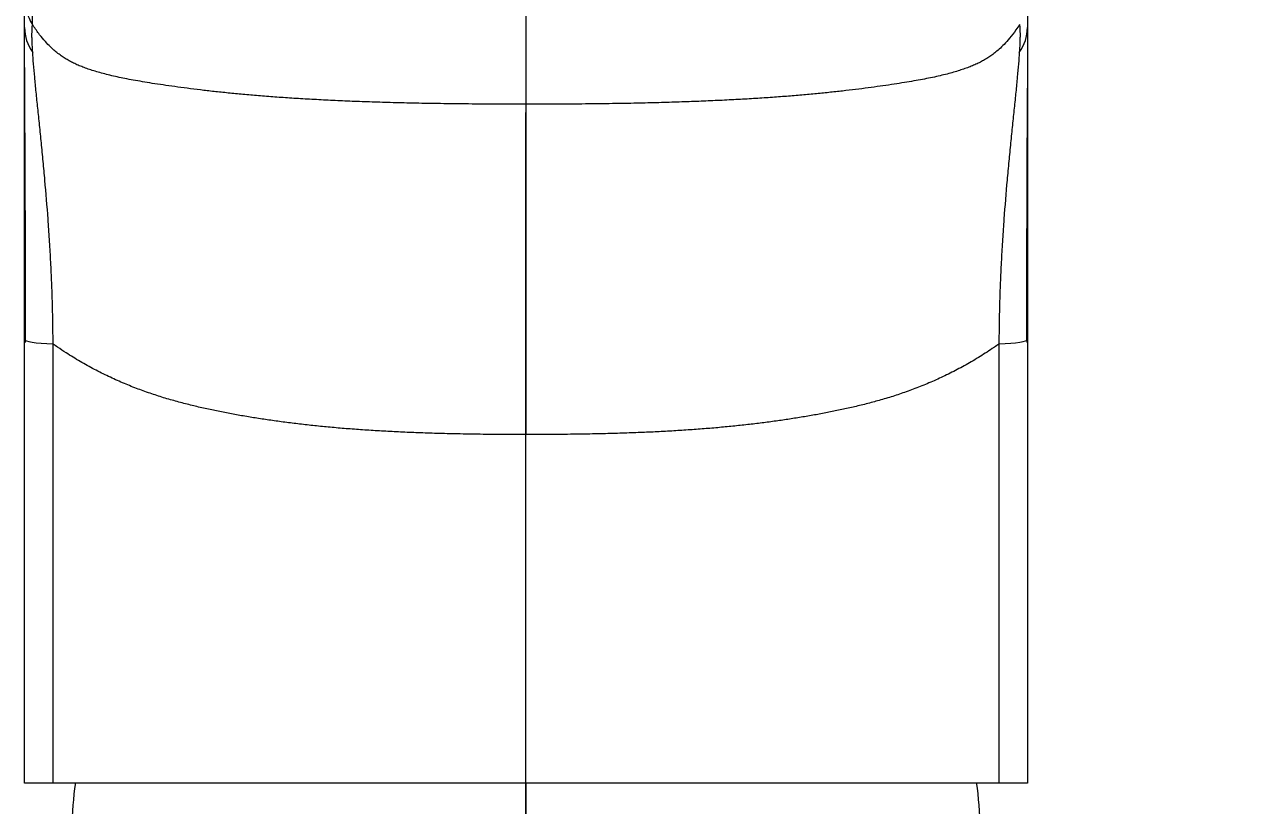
# Model space of a CAD drawing. Header units: millimetres. Extents: x 12315 to 13156, y -3112 to -2518.
# Drawn here: x 12602.3 to 12648.83, y -2771.18 to -2741.6 of the extents above; entities that cross this region are included whole.
import ezdxf

# ---------------------------------------------------------------- set-up
doc = ezdxf.new("R2010")
doc.units = ezdxf.units.MM
doc.linetypes.add('CENTERX2', pattern=[101.6, 63.5, -12.7, 12.7, -12.7])
doc.layers.add('CENTER', color=1, linetype='CENTERX2', lineweight=15)
doc.layers.add('DIM_', color=5, linetype='Continuous', lineweight=9)
doc.styles.get("Standard").update_dxf_attribs({"font": 'arial.ttf'})
doc.dimstyles.new('사본(2) STANDARD', dxfattribs={"dimscale": 0, "dimtxt": 4, "dimasz": 4, "dimexe": 1.25, "dimexo": 0.625, "dimgap": 1.5, "dimtad": 3, "dimtih": 1, "dimtoh": 1, "dimdec": 1, "dimzin": 9, "dimdsep": 46, "dimtxsty": 'Standard', "dimcen": 2.5, "dimclrd": 5, "dimclre": 5, "dimclrt": 5, "dimadec": 0, "dimazin": 0, "dimtfac": 1, "dimtdec": 1, "dimtmove": 0, "dimatfit": 3, "dimfxl": 1.25, "dimtfill": 1, "dimtolj": 1, "dimtzin": 0, "dimarcsym": 0})

# ---------------------------------------------------------------- blocks, each defined once
blk = doc.blocks.new('*D4')
at = {"layer": 'Defpoints', "color": 0, "transparency": 16777216}
for p in [(12621.302, -2727.35), (12687.963, -2727.35), (12642.552, -2897.735)]:
    blk.add_point(p, dxfattribs=at)
at = {"layer": 'DIM_', "color": 5, "lineweight": -2, "transparency": 16777216}
for p, q in [((12621.927, -2727.35), (12689.213, -2727.35)), ((12687.963, -2731.35), (12687.963, -2809)), ((12687.963, -2893.735), (12687.963, -2816.085)), ((12643.177, -2897.735), (12689.213, -2897.735))]:
    blk.add_line(p, q, dxfattribs=at)
at = {"layer": 'DIM_', "color": 5, "transparency": 16777216}
for points in [[(12687.296, -2731.35), (12688.63, -2731.35), (12687.963, -2727.35)], [(12687.296, -2893.735), (12688.63, -2893.735), (12687.963, -2897.735)]]:
    blk.add_solid(points, dxfattribs=at)
at = {"layer": 'DIM_', "color": 5, "transparency": 16777216, "insert": (12687.963, -2812.542), "char_height": 4, "attachment_point": 5, "bg_fill": 3, "box_fill_scale": 1.1, "bg_fill_color": 256, "bg_fill_true_color": 13158600, "bg_fill_transparency": 0}
blk.add_mtext('\\A1;170.4', dxfattribs=at)

msp = doc.modelspace()

# ---------------------------------------------------------------- linework, layer by layer
at = {"linetype": 'Continuous', "lineweight": 13}
for p, q in [((12621.302, -2738.194), (12621.302, -2744.617)), ((12639.224, -2753.699), (12639.224, -2770.335)), ((12621.302, -2770.329), (12621.302, -2772.035))]:
    msp.add_line(p, q, dxfattribs=at)
at = {"linetype": 'Continuous', "lineweight": 18}
for p, q in [((12602.302, -2770.335), (12602.302, -2753.537)), ((12640.302, -2753.537), (12640.302, -2770.335))]:
    msp.add_line(p, q, dxfattribs=at)
for centre, start, end in [((12615.702, -2772.035), 171.5506, 180), ((12626.902, -2772.035), 0, 8.4991)]:
    msp.add_arc(centre, 11.6, start, end, dxfattribs=at)
for centre, major_axis, ratio, start_param, end_param in [((12604.302, -2740.562), (-2, 0), 0.987287, 0, 0.551875), ((12604.302, -2741.714), (-2, 0), 0.879992, 0, 0.562489), ((12638.302, -2741.714), (2, 0), 0.879992, 5.720701, 6.283185), ((12604.302, -2753.537), (-2, 0), 0.091336, 0, 1.092011), ((12638.302, -2753.537), (2, 0), 0.091328, 5.191175, 6.283185)]:
    msp.add_ellipse(centre, major_axis=major_axis, ratio=ratio, start_param=start_param, end_param=end_param, dxfattribs=at)
at = {"linetype": 'Continuous', "lineweight": 13}
for points, knots in [([(12602.599, -2741.598), (12602.643, -2740.463), (12602.687, -2739.323), (12602.751, -2737.608), (12602.772, -2737.035), (12602.803, -2736.174), (12602.814, -2735.887), (12602.829, -2735.456), (12602.834, -2735.312), (12602.84, -2735.133), (12602.842, -2735.097), (12602.844, -2735.025), (12602.845, -2734.989), (12602.848, -2734.917), (12602.849, -2734.881), (12602.852, -2734.809), (12602.853, -2734.773), (12602.854, -2734.737)], [0, 0, 0, 0, 0.5, 0.5, 0.75, 0.75, 0.875, 0.875, 0.9375, 0.9375, 0.953125, 0.953125, 0.96875, 0.96875, 0.984375, 0.984375, 1, 1, 1, 1]), ([(12602.61, -2742.653), (12602.605, -2742.574), (12602.601, -2742.499), (12602.593, -2742.361), (12602.59, -2742.297), (12602.586, -2742.18), (12602.585, -2742.126), (12602.583, -2742.029), (12602.583, -2741.985), (12602.584, -2741.906), (12602.585, -2741.87), (12602.587, -2741.805), (12602.589, -2741.776), (12602.592, -2741.722), (12602.594, -2741.696), (12602.597, -2741.647), (12602.598, -2741.623), (12602.599, -2741.598)], [0, 0, 0, 0, 0.125, 0.125, 0.25, 0.25, 0.375, 0.375, 0.5, 0.5, 0.625, 0.625, 0.75, 0.75, 0.875, 0.875, 1, 1, 1, 1]), ([(12640.005, -2741.598), (12640.006, -2741.621), (12640.009, -2741.665), (12640.014, -2741.737), (12640.019, -2741.823), (12640.022, -2741.94), (12640.021, -2742.102), (12640.014, -2742.332), (12640.002, -2742.535), (12639.994, -2742.653)], [0, 0, 0, 0, 0.114467, 0.230583, 0.356824, 0.49513, 0.647218, 0.814864, 1, 1, 1, 1]), ([(12603.381, -2753.699), (12603.381, -2753.424), (12603.379, -2753.151), (12603.37, -2752.61), (12603.364, -2752.342), (12603.349, -2751.809), (12603.339, -2751.545), (12603.317, -2751.021), (12603.305, -2750.76), (12603.277, -2750.243), (12603.262, -2749.987), (12603.23, -2749.477), (12603.212, -2749.224), (12603.157, -2748.472), (12603.116, -2747.979), (12603.052, -2747.255), (12603.03, -2747.016), (12602.985, -2746.546), (12602.962, -2746.313), (12602.916, -2745.857), (12602.894, -2745.632), (12602.848, -2745.192), (12602.826, -2744.977), (12602.783, -2744.557), (12602.762, -2744.354), (12602.723, -2743.961), (12602.705, -2743.772), (12602.671, -2743.414), (12602.656, -2743.245), (12602.63, -2742.93), (12602.619, -2742.784), (12602.61, -2742.653)], [0, 0, 0, 0, 0.0625, 0.0625, 0.125, 0.125, 0.1875, 0.1875, 0.25, 0.25, 0.3125, 0.3125, 0.375, 0.375, 0.5, 0.5, 0.5625, 0.5625, 0.625, 0.625, 0.6875, 0.6875, 0.75, 0.75, 0.8125, 0.8125, 0.875, 0.875, 0.9375, 0.9375, 1, 1, 1, 1]), ([(12639.994, -2742.653), (12639.985, -2742.784), (12639.974, -2742.93), (12639.948, -2743.244), (12639.933, -2743.413), (12639.9, -2743.771), (12639.882, -2743.96), (12639.842, -2744.352), (12639.822, -2744.556), (12639.779, -2744.975), (12639.756, -2745.19), (12639.711, -2745.63), (12639.688, -2745.855), (12639.643, -2746.312), (12639.62, -2746.544), (12639.575, -2747.015), (12639.553, -2747.253), (12639.488, -2747.977), (12639.448, -2748.471), (12639.392, -2749.223), (12639.375, -2749.476), (12639.343, -2749.986), (12639.327, -2750.242), (12639.3, -2750.76), (12639.287, -2751.02), (12639.266, -2751.545), (12639.256, -2751.809), (12639.241, -2752.341), (12639.234, -2752.61), (12639.226, -2753.151), (12639.224, -2753.424), (12639.224, -2753.699)], [0, 0, 0, 0, 0.0625, 0.0625, 0.125, 0.125, 0.1875, 0.1875, 0.25, 0.25, 0.3125, 0.3125, 0.375, 0.375, 0.4375, 0.4375, 0.5, 0.5, 0.625, 0.625, 0.6875, 0.6875, 0.75, 0.75, 0.8125, 0.8125, 0.875, 0.875, 0.9375, 0.9375, 1, 1, 1, 1])]:
    msp.add_open_spline(points, degree=3, knots=knots, dxfattribs=at)
at = {"linetype": 'Continuous', "lineweight": 18}
for points in [[(12602.302, -2741.715), (12602.302, -2741.629), (12602.302, -2741.46), (12602.302, -2741.221), (12602.302, -2741.012), (12602.302, -2740.841), (12602.302, -2740.696), (12602.302, -2740.608), (12602.302, -2740.562)], [(12640.302, -2740.562), (12640.302, -2740.587), (12640.302, -2740.636), (12640.302, -2740.715), (12640.302, -2740.815), (12640.302, -2740.945), (12640.302, -2741.121), (12640.302, -2741.364), (12640.302, -2741.585), (12640.302, -2741.714)], [(12640.302, -2741.714), (12640.302, -2741.828), (12640.302, -2742.073), (12640.302, -2742.476), (12640.302, -2742.943), (12640.302, -2743.471), (12640.302, -2744.033), (12640.302, -2744.642), (12640.302, -2745.334), (12640.302, -2746.054), (12640.302, -2746.772), (12640.302, -2747.5), (12640.302, -2748.262), (12640.302, -2749.1), (12640.302, -2750.048), (12640.302, -2751.101), (12640.302, -2752.256), (12640.302, -2753.098), (12640.302, -2753.537)], [(12603.552, -2753.819), (12603.495, -2753.78), (12603.438, -2753.74), (12603.381, -2753.699)], [(12639.224, -2753.699), (12639.167, -2753.74), (12639.11, -2753.78), (12639.052, -2753.819)], [(12639.224, -2770.335), (12627.276, -2770.335), (12615.329, -2770.335), (12603.381, -2770.335)]]:
    msp.add_open_spline(points, degree=3, dxfattribs=at)
for points, degree, knots in [([(12602.302, -2753.537), (12602.302, -2752.66), (12602.302, -2752.215), (12602.302, -2751.439), (12602.302, -2750.795), (12602.302, -2749.999), (12602.302, -2749.287), (12602.302, -2748.461), (12602.302, -2747.713), (12602.302, -2746.026), (12602.302, -2744.695), (12602.302, -2744.099), (12602.302, -2743.593), (12602.302, -2743.351), (12602.302, -2743.114), (12602.302, -2742.698), (12602.302, -2742.359), (12602.302, -2742), (12602.302, -2741.715)], 2, [0, 0, 0, 0.125, 0.125, 0.25, 0.25, 0.375, 0.375, 0.5, 0.5, 0.75, 0.75, 0.8125, 0.8125, 0.875, 0.875, 0.9375, 0.9375, 1, 1, 1]), ([(12621.302, -2744.617), (12620.864, -2744.617), (12620.038, -2744.615), (12618.874, -2744.606), (12617.842, -2744.592), (12616.916, -2744.575), (12616.072, -2744.553), (12615.286, -2744.529), (12614.535, -2744.5), (12613.808, -2744.467), (12613.106, -2744.43), (12612.432, -2744.389), (12611.789, -2744.345), (12611.172, -2744.297), (12610.584, -2744.246), (12610.023, -2744.193), (12609.486, -2744.136), (12608.967, -2744.077), (12608.469, -2744.015), (12607.995, -2743.951), (12607.551, -2743.888), (12607.139, -2743.825), (12606.762, -2743.763), (12606.419, -2743.704), (12606.104, -2743.644), (12605.81, -2743.583), (12605.535, -2743.519), (12605.276, -2743.453), (12605.035, -2743.386), (12604.813, -2743.317), (12604.609, -2743.247), (12604.42, -2743.175), (12604.244, -2743.099), (12604.077, -2743.018), (12603.916, -2742.929), (12603.76, -2742.832), (12603.606, -2742.723), (12603.448, -2742.597), (12603.277, -2742.441), (12603.084, -2742.24), (12602.864, -2741.977), (12602.699, -2741.748), (12602.608, -2741.61), (12602.599, -2741.598)], 3, [0, 0, 0, 0, 0.048373, 0.091227, 0.129478, 0.164032, 0.195791, 0.225651, 0.254504, 0.283044, 0.310992, 0.33791, 0.363956, 0.389345, 0.413906, 0.437502, 0.460461, 0.483096, 0.50529, 0.526888, 0.547953, 0.568581, 0.588876, 0.608918, 0.628684, 0.648309, 0.668066, 0.688061, 0.708244, 0.728476, 0.748566, 0.768464, 0.788216, 0.807942, 0.827773, 0.847544, 0.86715, 0.887471, 0.909727, 0.935096, 0.964045, 0.996754, 1, 1, 1, 1]), ([(12640.005, -2741.598), (12639.959, -2741.668), (12639.832, -2741.853), (12639.636, -2742.108), (12639.424, -2742.345), (12639.237, -2742.526), (12639.07, -2742.668), (12638.913, -2742.785), (12638.759, -2742.887), (12638.601, -2742.979), (12638.437, -2743.063), (12638.266, -2743.141), (12638.084, -2743.214), (12637.888, -2743.285), (12637.676, -2743.354), (12637.445, -2743.422), (12637.195, -2743.488), (12636.925, -2743.554), (12636.636, -2743.616), (12636.33, -2743.677), (12636.001, -2743.736), (12635.643, -2743.796), (12635.252, -2743.858), (12634.83, -2743.92), (12634.383, -2743.982), (12633.911, -2744.043), (12633.418, -2744.103), (12632.906, -2744.159), (12632.375, -2744.213), (12631.821, -2744.264), (12631.241, -2744.313), (12630.634, -2744.358), (12630, -2744.4), (12629.339, -2744.439), (12628.65, -2744.474), (12627.937, -2744.505), (12627.198, -2744.533), (12626.421, -2744.556), (12625.587, -2744.577), (12624.675, -2744.594), (12623.663, -2744.607), (12622.528, -2744.615), (12621.727, -2744.617), (12621.302, -2744.617)], 3, [0, 0, 0, 0, 0.018202, 0.049828, 0.077738, 0.10217, 0.123785, 0.143779, 0.163324, 0.183091, 0.202877, 0.222584, 0.242369, 0.262282, 0.282262, 0.302303, 0.322428, 0.342546, 0.362499, 0.382296, 0.402074, 0.422027, 0.442313, 0.462856, 0.483579, 0.504732, 0.526495, 0.548685, 0.571238, 0.594463, 0.61859, 0.643473, 0.669015, 0.6954, 0.722707, 0.750595, 0.778955, 0.808443, 0.839831, 0.873897, 0.911422, 0.953193, 1, 1, 1, 1]), ([(12602.302, -2743.223), (12602.302, -2743.577), (12602.303, -2744.378), (12602.307, -2745.996), (12602.317, -2748.134), (12602.328, -2750.791), (12602.324, -2752.656), (12602.319, -2753.64)], 3, [0, 0, 0, 0, 0.127704, 0.275671, 0.49355, 0.735073, 1, 1, 1, 1]), ([(12640.286, -2753.64), (12640.283, -2752.813), (12640.28, -2751.194), (12640.287, -2748.809), (12640.296, -2746.747), (12640.301, -2745.14), (12640.302, -2744.333), (12640.302, -2744.005)], 3, [0, 0, 0, 0, 0.244531, 0.481636, 0.711061, 0.878322, 1, 1, 1, 1]), ([(12621.302, -2757.133), (12620.956, -2757.133), (12620.302, -2757.131), (12619.367, -2757.121), (12618.528, -2757.106), (12617.766, -2757.086), (12617.061, -2757.061), (12616.395, -2757.032), (12615.75, -2756.997), (12615.116, -2756.957), (12614.494, -2756.911), (12613.889, -2756.859), (12613.301, -2756.801), (12612.729, -2756.738), (12612.173, -2756.669), (12611.634, -2756.595), (12611.109, -2756.516), (12610.593, -2756.431), (12610.085, -2756.339), (12609.585, -2756.241), (12609.088, -2756.135), (12608.59, -2756.018), (12608.085, -2755.887), (12607.574, -2755.739), (12607.059, -2755.572), (12606.541, -2755.385), (12606.017, -2755.174), (12605.486, -2754.936), (12604.948, -2754.667), (12604.41, -2754.369), (12603.944, -2754.083), (12603.66, -2753.893), (12603.552, -2753.819)], 3, [0, 0, 0, 0, 0.063578, 0.119903, 0.170178, 0.215594, 0.257336, 0.296582, 0.334504, 0.372016, 0.408749, 0.444127, 0.47836, 0.511731, 0.544012, 0.575026, 0.605202, 0.634951, 0.664122, 0.692509, 0.720194, 0.747307, 0.773981, 0.800323, 0.826303, 0.852097, 0.878065, 0.904345, 0.930872, 0.957463, 0.983869, 1, 1, 1, 1]), ([(12639.052, -2753.819), (12639.024, -2753.838), (12638.822, -2753.977), (12638.442, -2754.221), (12637.909, -2754.531), (12637.374, -2754.812), (12636.838, -2755.065), (12636.305, -2755.291), (12635.779, -2755.49), (12635.261, -2755.667), (12634.75, -2755.822), (12634.247, -2755.959), (12633.751, -2756.081), (12633.263, -2756.19), (12632.778, -2756.289), (12632.289, -2756.381), (12631.793, -2756.468), (12631.287, -2756.548), (12630.771, -2756.623), (12630.242, -2756.693), (12629.697, -2756.758), (12629.136, -2756.818), (12628.56, -2756.873), (12627.968, -2756.922), (12627.36, -2756.966), (12626.741, -2757.004), (12626.107, -2757.037), (12625.451, -2757.065), (12624.755, -2757.088), (12624.005, -2757.108), (12623.183, -2757.122), (12622.273, -2757.131), (12621.637, -2757.133), (12621.302, -2757.133)], 3, [0, 0, 0, 0, 0.004218, 0.03039, 0.056651, 0.082991, 0.109442, 0.135885, 0.16211, 0.188129, 0.214124, 0.240349, 0.267012, 0.294011, 0.32125, 0.349051, 0.377655, 0.406821, 0.436462, 0.466987, 0.498698, 0.531403, 0.564974, 0.599653, 0.635543, 0.672197, 0.709472, 0.748229, 0.789484, 0.834258, 0.883579, 0.938479, 1, 1, 1, 1]), ([(12603.381, -2770.335), (12603.299, -2770.335), (12603.222, -2770.335), (12603.073, -2770.335), (12603.003, -2770.335), (12602.903, -2770.335), (12602.871, -2770.335), (12602.808, -2770.335), (12602.778, -2770.335), (12602.692, -2770.335), (12602.64, -2770.335), (12602.57, -2770.335), (12602.547, -2770.335), (12602.516, -2770.335), (12602.506, -2770.335), (12602.486, -2770.335), (12602.477, -2770.335), (12602.431, -2770.335), (12602.401, -2770.335), (12602.352, -2770.335), (12602.334, -2770.335), (12602.318, -2770.335), (12602.315, -2770.335), (12602.311, -2770.335), (12602.309, -2770.335), (12602.304, -2770.335), (12602.302, -2770.335), (12602.302, -2770.335)], 3, [0, 0, 0, 0, 0.125077, 0.125077, 0.250155, 0.250155, 0.312694, 0.312694, 0.375232, 0.375232, 0.50031, 0.50031, 0.562848, 0.562848, 0.594118, 0.594118, 0.625387, 0.625387, 0.750465, 0.750465, 0.875542, 0.875542, 0.906811, 0.906811, 0.938081, 0.938081, 1, 1, 1, 1]), ([(12640.302, -2770.335), (12640.302, -2770.335), (12640.296, -2770.335), (12640.271, -2770.335), (12640.253, -2770.335), (12640.216, -2770.335), (12640.203, -2770.335), (12640.172, -2770.335), (12640.155, -2770.335), (12640.101, -2770.335), (12640.06, -2770.335), (12639.989, -2770.335), (12639.964, -2770.335), (12639.925, -2770.335), (12639.912, -2770.335), (12639.884, -2770.335), (12639.87, -2770.335), (12639.798, -2770.335), (12639.736, -2770.335), (12639.603, -2770.335), (12639.533, -2770.335), (12639.421, -2770.335), (12639.383, -2770.335), (12639.305, -2770.335), (12639.265, -2770.335), (12639.224, -2770.335)], 3, [0, 0, 0, 0, 0.125, 0.125, 0.25, 0.25, 0.3125, 0.3125, 0.375, 0.375, 0.5, 0.5, 0.5625, 0.5625, 0.59375, 0.59375, 0.625, 0.625, 0.75, 0.75, 0.875, 0.875, 0.9375, 0.9375, 1, 1, 1, 1])]:
    msp.add_open_spline(points, degree=degree, knots=knots, dxfattribs=at)
at = {"linetype": 'Continuous', "lineweight": 13}
for points, degree in [([(12621.302, -2744.617), (12621.302, -2745.099), (12621.302, -2745.58), (12621.302, -2746.77), (12621.302, -2748.669), (12621.302, -2751.028)], 5), ([(12621.302, -2751.028), (12621.302, -2752.112), (12621.302, -2753.294), (12621.302, -2754.549), (12621.302, -2755.841), (12621.302, -2757.133)], 5), ([(12603.381, -2770.335), (12603.381, -2764.79), (12603.381, -2759.244), (12603.381, -2753.699)], 3)]:
    msp.add_open_spline(points, degree=degree, dxfattribs=at)

# ---------------------------------------------------------------- next in the draw order: dimensions: what is measured, and where the dimension line sits
at = {"layer": 'DIM_'}
dim = msp.add_linear_dim(base=(12687.963, -2727.35), p1=(12642.552, -2897.735), p2=(12621.302, -2727.35), angle=90, dimstyle='사본(2) STANDARD', override={"dimscale": 1, "dimtad": 0}, dxfattribs=at)
dim.commit()
dim.dimension.update_dxf_attribs({"geometry": '*D4', "text_midpoint": (12687.963, -2812.542)})

# ---------------------------------------------------------------- next in the draw order: linework, layer by layer
at = {"layer": 'CENTER'}
msp.add_line((12621.302, -2910.025), (12621.302, -2722.473), dxfattribs=at)

doc.saveas('drawing.dxf')
